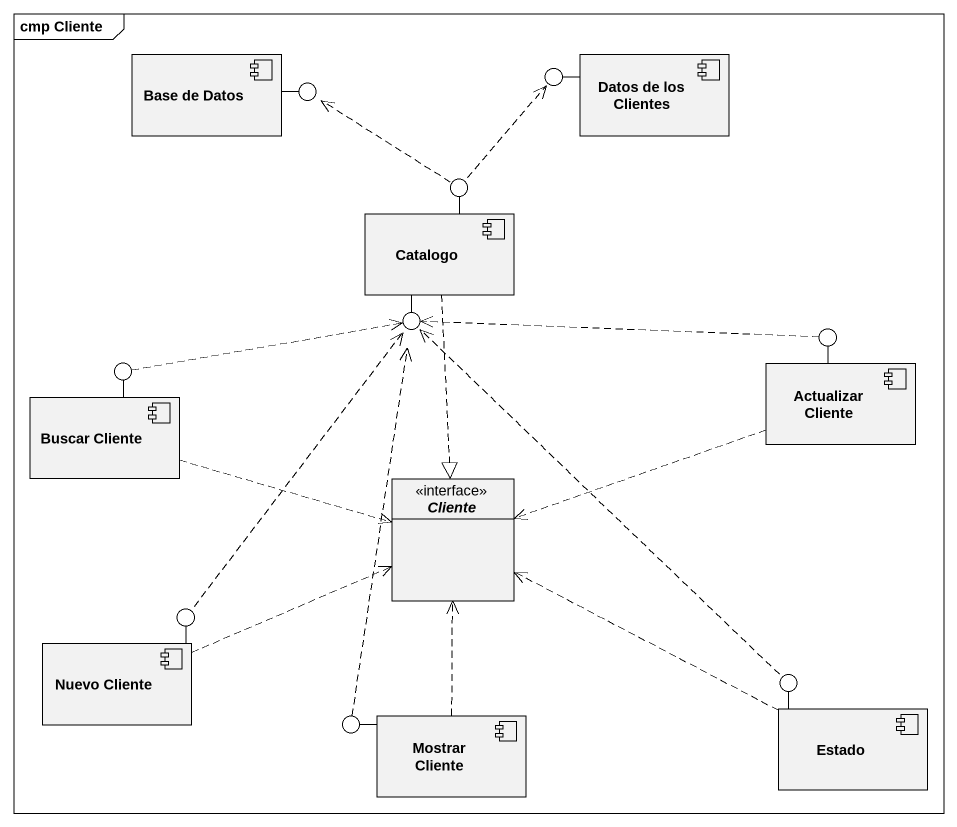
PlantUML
@startuml
mainframe cmp Cliente
allowmixing
hide circle
hide empty members
component "Base de Datos" as Base_de_Datos
() " " as lollipop1
() " " as lollipop2
component "Datos de los Clientes" as Datos_de_los_Clientes
component Catalogo
() " " as lollipop3
() " " as lollipop4
() " " as lollipop5
component "Buscar Cliente" as Buscar_Cliente
() " " as lollipop6
component "Actualizar Cliente" as Actualizar_Cliente
interface Cliente
component "Nuevo Cliente" as Nuevo_Cliente
() " " as lollipop7
component Estado
() " " as lollipop8
() " " as lollipop9
component "Mostrar Cliente" as Mostrar_Cliente
Base_de_Datos -right- lollipop1
Datos_de_los_Clientes -left- lollipop2
Catalogo -up- lollipop3
Catalogo -- lollipop4
Actualizar_Cliente -up- lollipop5
Buscar_Cliente -up- lollipop6
Nuevo_Cliente -up- lollipop7
Estado -up- lollipop8
Mostrar_Cliente -left- lollipop9
Catalogo ..|> Cliente
lollipop3 .up.> lollipop1
lollipop3 .up.> lollipop2
lollipop5 .left.> lollipop4
Buscar_Cliente .right.> Cliente
lollipop6 .right.> lollipop4
Actualizar_Cliente .left.> Cliente
Nuevo_Cliente .right.> Cliente
lollipop7 .up.> lollipop4
Estado .left.> Cliente
lollipop8 .up.> lollipop4
lollipop9 .up.> lollipop4
Mostrar_Cliente .up.> Cliente
@enduml
